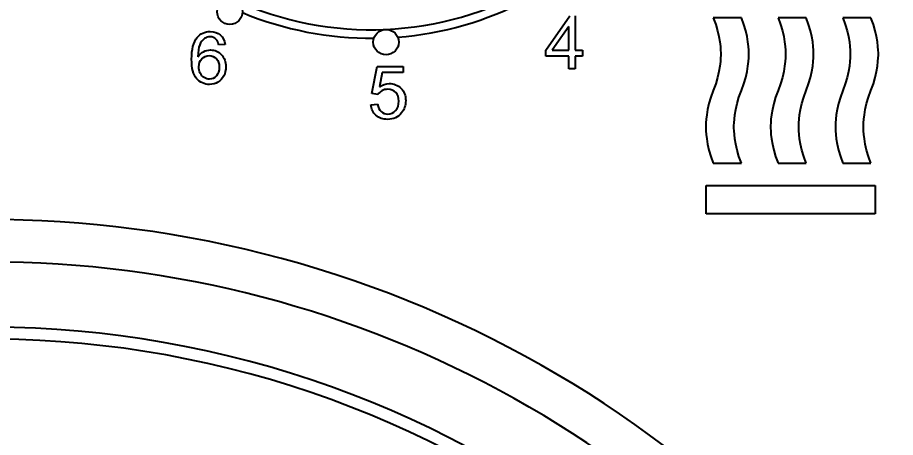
# Model space of a CAD drawing. Header units: millimetres. Extents: x -16130 to 36813, y -8099 to 27484.
# Drawn here: x 30129.19 to 30170.65, y 18276.22 to 18296.05 of the extents above; entities that cross this region are included whole.
import ezdxf

# ---------------------------------------------------------------- set-up
doc = ezdxf.new("R2010")
doc.units = ezdxf.units.MM
doc.header["$LTSCALE"] = 6
doc.header["$PDMODE"] = 99
doc.header["$PDSIZE"] = 1
doc.layers.add('08_DIM', color=3, linetype='Continuous', lineweight=13)
doc.styles.add('KSS_TXT', font='txt.shx', dxfattribs={"bigfont": 'extfont2.shx'})
doc.dimstyles.new('KSS_DIM', dxfattribs={"dimtxt": 3, "dimasz": 2.5, "dimexe": 1.25, "dimexo": 0.625, "dimtad": 1, "dimdsep": 46, "dimtxsty": 'KSS_TXT', "dimblk": 'OPEN30', "dimcen": 0, "dimazin": 2, "dimtfac": 0.75, "dimtmove": 0, "dimatfit": 3, "dimldrblk": 'OPEN30', "dimfxl": 1, "dimtolj": 1, "dimarcsym": 0})

# ---------------------------------------------------------------- blocks, each defined once
blk = doc.blocks.new('_Open30')
at = {"color": 0, "linetype": 'ByBlock', "lineweight": -2}
for p, q in [((-1, 0.268), (0, 0)), ((0, 0), (-1, -0.268)), ((0, 0), (-1, 0))]:
    blk.add_line(p, q, dxfattribs=at)
blk = doc.blocks.new('*D3049')
at = {"layer": '08_DIM', "color": 0, "lineweight": -2, "transparency": 16777216}
for p, q in [((30200.117, 18343.051), (30005.532, 18343.051)), ((30006.782, 18166.047), (30006.782, 18340.551)), ((30048.444, 18163.547), (30005.532, 18163.547))]:
    blk.add_line(p, q, dxfattribs=at)
at = {"layer": 'Defpoints', "color": 0, "transparency": 16777216}
for p in [(30006.782, 18343.051), (30200.742, 18343.051), (30049.069, 18163.547)]:
    blk.add_point(p, dxfattribs=at)
at = {"layer": '08_DIM', "color": 0, "lineweight": -2, "transparency": 16777216, "xscale": 2.5, "yscale": 2.5, "zscale": 2.5}
for p, rotation in [((30006.782, 18343.051), 90), ((30006.782, 18163.547), 270)]:
    blk.add_blockref('_Open30', p, dxfattribs=dict(at, rotation=rotation))
at = {"layer": '08_DIM', "color": 0, "transparency": 16777216, "insert": (30004.655, 18253.299), "char_height": 3, "attachment_point": 5, "rotation": 90, "style": 'KSS_TXT'}
blk.add_mtext('\\A1;179.5', dxfattribs=at)
blk = doc.blocks.new('140.096a')
at = {"color": 0}
for p, q in [((-56.084, 130.956), (-54.943, 132.575)), ((-54.692, 132.575), (-54.692, 130.956)), ((-46.842, 132.496), (-48.17, 132.496)), ((-43.784, 132.496), (-45.112, 132.496)), ((-40.726, 132.496), (-42.054, 132.496)), ((-54.999, 132.083), (-55.783, 130.956)), ((-54.999, 130.956), (-54.999, 132.083)), ((-71.23, 131.23), (-71.528, 131.206)), ((-56.084, 130.673), (-56.084, 130.956)), ((-54.999, 130.673), (-56.084, 130.673)), ((-55.783, 130.956), (-54.999, 130.956)), ((-54.999, 130.075), (-54.999, 130.673)), ((-54.692, 130.956), (-54.353, 130.956)), ((-54.692, 130.673), (-54.692, 130.075)), ((-54.353, 130.673), (-54.692, 130.673)), ((-54.353, 130.956), (-54.353, 130.673)), ((-64.292, 128.914), (-64.052, 130.194)), ((-64.052, 130.194), (-62.815, 130.194)), ((-62.815, 130.194), (-62.815, 129.901)), ((-63.809, 129.901), (-63.941, 129.23)), ((-62.815, 129.901), (-63.809, 129.901)), ((-54.692, 130.075), (-54.999, 130.075)), ((-64.006, 128.874), (-64.292, 128.914)), ((-64.345, 128.388), (-64.024, 128.414)), ((-48.17, 125.623), (-46.842, 125.623)), ((-45.112, 125.623), (-43.784, 125.623)), ((-42.054, 125.623), (-40.726, 125.623)), ((-48.506, 124.565), (-40.525, 124.565)), ((-48.506, 123.237), (-48.506, 124.565)), ((-40.525, 124.565), (-40.525, 123.237)), ((-40.525, 123.237), (-48.506, 123.237))]:
    blk.add_line(p, q, dxfattribs=at)
for centre in [(-71.005, 132.776), (-63.626, 131.342)]:
    blk.add_circle(centre, 0.6, dxfattribs=at)
for centre, radius, start, end in [((-64.328, 147.427), 15.5, 272.5, 299.5), ((-64.328, 147.427), 15.5, 245.5, 272.5), ((-64.328, 147.427), 15.9, 274.5259, 297.4741), ((-64.328, 147.427), 15.9, 247.5259, 270.4741), ((-82.4, 70), 52.965, 312.5803, 134.5292), ((-82.4, 70), 50.966, 31.6865, 148.3135), ((-82.4, 70), 47.882, 0, 305.4613), ((-82.4, 70), 47.315, 0, 304.4862)]:
    blk.add_arc(centre, radius, start, end, dxfattribs=at)
for points, knots in [([(-48.17, 132.496), (-47.817, 131.641), (-47.817, 130.864), (-47.817, 130.777), (-47.817, 130.691), (-47.817, 129.913), (-48.17, 129.059)], [0, 0, 0, 0, 0.5, 0.5, 0.5, 1, 1, 1, 1]), ([(-46.842, 129.059), (-46.49, 129.913), (-46.49, 130.691), (-46.49, 130.777), (-46.49, 130.864), (-46.49, 131.641), (-46.842, 132.496)], [0, 0, 0, 0, 0.5, 0.5, 0.5, 1, 1, 1, 1]), ([(-45.112, 132.496), (-44.759, 131.641), (-44.759, 130.864), (-44.759, 130.777), (-44.759, 130.691), (-44.759, 129.913), (-45.112, 129.059)], [0, 0, 0, 0, 0.5, 0.5, 0.5, 1, 1, 1, 1]), ([(-43.784, 129.059), (-43.432, 129.913), (-43.432, 130.691), (-43.432, 130.777), (-43.432, 130.864), (-43.432, 131.641), (-43.784, 132.496)], [0, 0, 0, 0, 0.5, 0.5, 0.5, 1, 1, 1, 1]), ([(-42.054, 132.496), (-41.701, 131.641), (-41.701, 130.864), (-41.701, 130.777), (-41.701, 130.691), (-41.701, 129.913), (-42.054, 129.059)], [0, 0, 0, 0, 0.5, 0.5, 0.5, 1, 1, 1, 1]), ([(-40.726, 129.059), (-40.373, 129.913), (-40.373, 130.691), (-40.373, 130.777), (-40.373, 130.864), (-40.373, 131.641), (-40.726, 132.496)], [0, 0, 0, 0, 0.5, 0.5, 0.5, 1, 1, 1, 1]), ([(-72.511, 130.645), (-72.439, 130.755), (-72.35, 130.837), (-72.246, 130.89), (-72.14, 130.945), (-72.031, 130.97), (-71.715, 130.97), (-71.543, 130.897), (-71.403, 130.749), (-71.263, 130.601), (-71.191, 130.412), (-71.191, 130.024), (-71.224, 129.883), (-71.29, 129.751), (-71.357, 129.62), (-71.447, 129.518), (-71.564, 129.448), (-71.68, 129.379), (-71.811, 129.342), (-72.208, 129.342), (-72.413, 129.435), (-72.729, 129.803), (-72.809, 130.106), (-72.809, 131.003), (-72.721, 131.346), (-72.545, 131.561), (-72.392, 131.748), (-72.187, 131.841), (-71.928, 131.842), (-71.735, 131.844), (-71.577, 131.787), (-71.453, 131.68), (-71.329, 131.572), (-71.256, 131.421), (-71.23, 131.23)], [0, 0, 0, 0, 0.047842, 0.047842, 0.047842, 0.091795, 0.091795, 0.16794, 0.16794, 0.16794, 0.251767, 0.251767, 0.307456, 0.307456, 0.307456, 0.361539, 0.361539, 0.361539, 0.426602, 0.426602, 0.537933, 0.537933, 0.649264, 0.649264, 0.773869, 0.773869, 0.773869, 0.865712, 0.865712, 0.865712, 0.932916, 0.932916, 0.932916, 1, 1, 1, 1]), ([(-71.528, 131.206), (-71.556, 131.325), (-71.593, 131.411), (-71.644, 131.465), (-71.725, 131.551), (-71.826, 131.593), (-72.042, 131.593), (-72.127, 131.567), (-72.202, 131.514), (-72.297, 131.445), (-72.371, 131.343), (-72.425, 131.211), (-72.479, 131.077), (-72.509, 130.89), (-72.511, 130.645)], [0, 0, 0, 0, 0.154455, 0.154455, 0.154455, 0.337783, 0.337783, 0.483949, 0.483949, 0.483949, 0.689374, 0.689374, 0.689374, 1, 1, 1, 1]), ([(-72.464, 130.176), (-72.464, 130.073), (-72.443, 129.974), (-72.355, 129.785), (-72.293, 129.714), (-72.137, 129.616), (-72.054, 129.591), (-71.837, 129.591), (-71.728, 129.642), (-71.637, 129.744), (-71.547, 129.846), (-71.5, 129.984), (-71.5, 130.329), (-71.546, 130.461), (-71.635, 130.558), (-71.724, 130.655), (-71.839, 130.703), (-72.112, 130.703), (-72.228, 130.654), (-72.322, 130.558), (-72.418, 130.461), (-72.464, 130.334), (-72.464, 130.176)], [0, 0, 0, 0, 0.083655, 0.083655, 0.167311, 0.167311, 0.250966, 0.250966, 0.373351, 0.373351, 0.373351, 0.509142, 0.509142, 0.639903, 0.639903, 0.639903, 0.757778, 0.757778, 0.87288, 0.87288, 0.87288, 1, 1, 1, 1]), ([(-63.941, 129.23), (-63.793, 129.334), (-63.635, 129.387), (-63.255, 129.387), (-63.071, 129.312), (-62.922, 129.162), (-62.773, 129.011), (-62.697, 128.818), (-62.697, 128.356), (-62.763, 128.161), (-62.894, 127.997), (-63.054, 127.796), (-63.271, 127.694), (-63.773, 127.694), (-63.958, 127.757), (-64.1, 127.885), (-64.243, 128.012), (-64.325, 128.179), (-64.345, 128.388)], [0, 0, 0, 0, 0.111473, 0.111473, 0.258978, 0.258978, 0.258978, 0.410144, 0.410144, 0.553911, 0.553911, 0.553911, 0.726307, 0.726307, 0.866701, 0.866701, 0.866701, 1, 1, 1, 1]), ([(-64.024, 128.414), (-64.001, 128.259), (-63.946, 128.141), (-63.774, 127.986), (-63.67, 127.947), (-63.399, 127.947), (-63.275, 128.002), (-63.073, 128.224), (-63.022, 128.371), (-63.022, 128.727), (-63.071, 128.864), (-63.167, 128.965), (-63.264, 129.067), (-63.392, 129.116), (-63.652, 129.116), (-63.741, 129.094), (-63.819, 129.048), (-63.897, 129.001), (-63.96, 128.945), (-64.006, 128.874)], [0, 0, 0, 0, 0.122307, 0.122307, 0.244613, 0.244613, 0.393365, 0.393365, 0.542116, 0.542116, 0.684106, 0.684106, 0.684106, 0.827032, 0.827032, 0.915439, 0.915439, 0.915439, 1, 1, 1, 1]), ([(-48.17, 129.059), (-48.522, 128.205), (-48.522, 127.427), (-48.522, 127.341), (-48.522, 127.255), (-48.522, 126.478), (-48.17, 125.623)], [0, 0, 0, 0, 0.5, 0.5, 0.5, 1, 1, 1, 1]), ([(-46.842, 125.623), (-47.195, 126.478), (-47.195, 127.255), (-47.195, 127.341), (-47.195, 127.427), (-47.195, 128.205), (-46.842, 129.059)], [0, 0, 0, 0, 0.5, 0.5, 0.5, 1, 1, 1, 1]), ([(-45.112, 129.059), (-45.464, 128.205), (-45.464, 127.427), (-45.464, 127.341), (-45.464, 127.255), (-45.464, 126.478), (-45.112, 125.623)], [0, 0, 0, 0, 0.5, 0.5, 0.5, 1, 1, 1, 1]), ([(-43.784, 125.623), (-44.137, 126.478), (-44.137, 127.255), (-44.137, 127.341), (-44.137, 127.427), (-44.137, 128.205), (-43.784, 129.059)], [0, 0, 0, 0, 0.5, 0.5, 0.5, 1, 1, 1, 1]), ([(-42.054, 129.059), (-42.406, 128.205), (-42.406, 127.427), (-42.406, 127.341), (-42.406, 127.255), (-42.406, 126.478), (-42.054, 125.623)], [0, 0, 0, 0, 0.5, 0.5, 0.5, 1, 1, 1, 1]), ([(-40.726, 125.623), (-41.079, 126.478), (-41.079, 127.255), (-41.079, 127.341), (-41.079, 127.427), (-41.079, 128.205), (-40.726, 129.059)], [0, 0, 0, 0, 0.5, 0.5, 0.5, 1, 1, 1, 1])]:
    blk.add_open_spline(points, degree=3, knots=knots, dxfattribs=at)

msp = doc.modelspace()

# ---------------------------------------------------------------- block references
at = {"color": 4}
msp.add_blockref('140.096a', (30210.2187, 18163.54656), dxfattribs=at)

# ---------------------------------------------------------------- dimensions: what is measured, and where the dimension line sits
at = {"layer": '08_DIM'}
dim = msp.add_linear_dim(base=(30006.78195, 18343.05107), p1=(30049.0687, 18163.54656), p2=(30200.74241, 18343.05107), angle=90, dimstyle='KSS_DIM', dxfattribs=at)
dim.commit()
dim.dimension.update_dxf_attribs({"geometry": '*D3049', "text_midpoint": (30004.65487, 18253.29881)})

doc.saveas('drawing.dxf')
